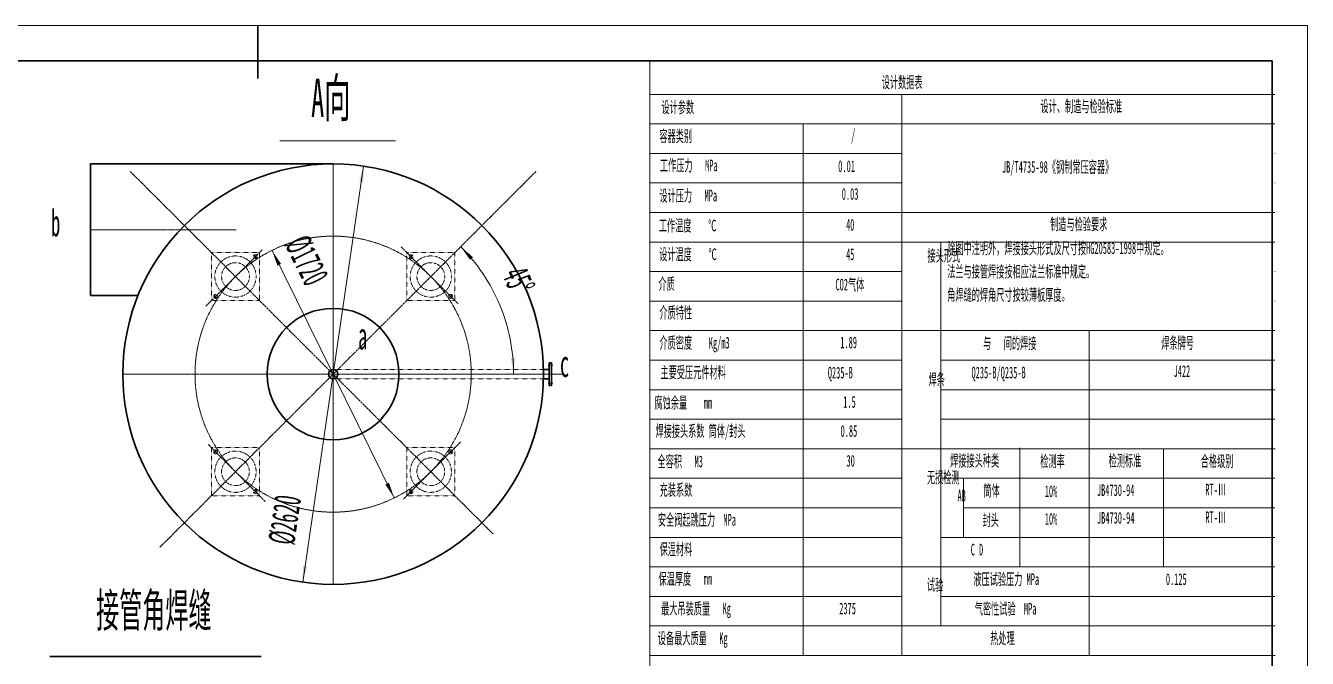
# Model space of a CAD drawing. Header units: millimetres. Extents: x -6534 to 6534, y -5345 to 4620.
# Drawn here: x -1446 to 6534, y 677 to 4620 of the extents above; entities that cross this region are included whole.
import ezdxf

# ---------------------------------------------------------------- set-up
doc = ezdxf.new("R2010")
doc.units = ezdxf.units.MM
doc.linetypes.add('点画线', pattern=[18, 12, -2, 2, -2])
doc.linetypes.add('虚线', pattern=[2, 1, -1])
doc.layers.get('0').update_dxf_attribs({"lineweight": 35})
for name, color, linetype, lineweight in [('EB0', 7, 'Continuous', 35), ('中心线层', 1, '点画线', 18), ('尺寸线层', 3, 'Continuous', 18), ('细实线层', 7, 'Continuous', 18), ('虚线层', 6, '虚线', 18)]:
    doc.layers.add(name, color=color, linetype=linetype, lineweight=lineweight)
doc.styles.add('标准', font='', dxfattribs={"width": 0.5})
doc.styles.get('标准').set_extended_font_data('宋体')
doc.dimstyles.new('标准', dxfattribs={"dimscale": 330, "dimtxt": 4.789648, "dimasz": 4, "dimexe": 2, "dimexo": 0, "dimgap": 1.419876, "dimtad": 1, "dimdec": 1, "dimdsep": 46, "dimtxsty": '标准', "dimblk": '_CAXARROW', "dimcen": 0, "dimdle": 6, "dimazin": 2, "dimtfac": 0.707107, "dimtdec": 3, "dimtofl": 0, "dimtmove": 0, "dimatfit": 3, "dimfxl": 0, "dimfrac": 2, "dimtolj": 1, "dimtzin": 0, "dimlwd": 18, "dimarcsym": 0})

# ---------------------------------------------------------------- blocks, each defined once
blk = doc.blocks.new('*X2')
at = {"layer": 'EB0', "color": 0, "linetype": 'Continuous', "lineweight": 18}
for p, q in [((-12848, 9020), (220, 9020)), ((220, 9020), (220, -220))]:
    blk.add_line(p, q, dxfattribs=at)
at = {"layer": 'EB0', "color": 0, "linetype": 'Continuous', "lineweight": 35}
for p, q in [((-6314, 9020), (-6314, 8690)), ((0, 8800), (-12628, 8800)), ((0, 0), (0, 8800))]:
    blk.add_line(p, q, dxfattribs=at)
blk = doc.blocks.new('*X52')
at = {"layer": '尺寸线层', "linetype": 'Continuous', "lineweight": 18}
for points in [[(657.7, 3744.4), (655.6, 3643.7), (630.9, 3647.3)], [(278.8, 1152), (305.7, 1249.1), (280.9, 1252.7)]]:
    blk.add_hatch(color=0, dxfattribs=at).paths.add_polyline_path(points, flags=0)
at = {"layer": '尺寸线层', "color": 0, "linetype": 'Continuous', "lineweight": 18}
blk.add_line((278.8, 1152), (657.7, 3744.4), dxfattribs=at)
at = {"layer": '尺寸线层', "color": 0, "linetype": 'Continuous', "lineweight": 18, "insert": (63.5, 1401.7), "char_height": 163.283, "width": 351.307, "attachment_point": 1, "rotation": 81.68593, "line_spacing_factor": 1.15057, "style": '标准'}
blk.add_mtext('\\T1.001;%%C2620', dxfattribs=at)
blk = doc.blocks.new('_CAXARROW')
blk.add_hatch(color=0).paths.add_polyline_path([(0, 0), (-1, 0.125), (-1, -0.125)], flags=0)
blk = doc.blocks.new('*X53')
at = {"layer": '尺寸线层', "linetype": 'Continuous', "lineweight": 18}
for points in [[(88, 3219.6), (121, 3124.4), (143.4, 3135.4)], [(848.5, 1676.8), (793.1, 1761), (815.5, 1772.1)]]:
    blk.add_hatch(color=0, dxfattribs=at).paths.add_polyline_path(points, flags=0)
at = {"layer": '尺寸线层', "color": 0, "linetype": 'Continuous', "lineweight": 18}
blk.add_line((88, 3219.6), (848.5, 1676.8), dxfattribs=at)
at = {"layer": '尺寸线层', "color": 0, "linetype": 'Continuous', "lineweight": 18, "insert": (311, 3330.7), "char_height": 163.283, "width": 351.307, "attachment_point": 1, "rotation": 296.24202, "line_spacing_factor": 1.15057, "style": '标准'}
blk.add_mtext('\\T1.001;%%C1720', dxfattribs=at)
blk = doc.blocks.new('*X54')
at = {"layer": '尺寸线层', "linetype": 'Continuous', "lineweight": 18}
for points in [[(1262.6, 3242.5), (1339.6, 3176.8), (1320.4, 3160.7)], [(1591.6, 2448.2), (1599.6, 2549.2), (1574.7, 2547)]]:
    blk.add_hatch(color=0, dxfattribs=at).paths.add_polyline_path(points, flags=0)
at = {"layer": '尺寸线层', "color": 0, "linetype": 'Continuous', "lineweight": 18}
for start, end in [(22.5, 45), (0, 22.5)]:
    blk.add_arc((468.3, 2448.2), 1123.3, start, end, dxfattribs=at)
at = {"layer": '尺寸线层', "color": 0, "linetype": 'Continuous', "lineweight": 18, "insert": (1670.1, 3133.1), "char_height": 163.283, "width": 234.205, "attachment_point": 1, "rotation": 292.5, "line_spacing_factor": 1.15057, "style": '标准'}
blk.add_mtext('\\T1.001;45%%D', dxfattribs=at)
blk = doc.blocks.new('*X56')
at = {"layer": '尺寸线层', "linetype": 'Continuous', "lineweight": 18}
for points in [[(1310.3, -611), (1292.6, -469.9), (1327.9, -469.9)], [(1310.3, -731.7), (1292.6, -872.9), (1327.9, -872.9)]]:
    blk.add_hatch(color=0, dxfattribs=at).paths.add_polyline_path(points, flags=0)
at = {"layer": '尺寸线层', "color": 0, "linetype": 'Continuous', "lineweight": 18}
for p, q in [((1310.3, -259.8), (1310.3, -943.4)), ((551.2, -611), (1380.8, -611)), ((319.1, -731.7), (1380.8, -731.7))]:
    blk.add_line(p, q, dxfattribs=at)
at = {"layer": '尺寸线层', "color": 0, "linetype": 'Continuous', "lineweight": 18, "insert": (998.2, -367.1), "char_height": 202.76, "width": 145.838, "attachment_point": 1, "rotation": 90, "line_spacing_factor": 1.15057, "style": '标准'}
blk.add_mtext('\\T1.001;6', dxfattribs=at)

msp = doc.modelspace()

# ---------------------------------------------------------------- linework, layer by layer
at = {"layer": 'EB0', "linetype": 'Continuous', "lineweight": 35}
for p, q in [((-1041.74, 2938.21), (-1041.74, 3761.21)), ((468.26, 3758.21), (-1041.74, 3758.21)), ((-746.65, 2938.21), (-1041.74, 2938.21)), ((1812.26, 2518.21), (1828.26, 2518.21)), ((1812.26, 2378.21), (1812.26, 2518.21)), ((1812.26, 2378.21), (1828.26, 2378.21)), ((-1295.59, 688.06), (20.29, 688.06))]:
    msp.add_line(p, q, dxfattribs=at)
for radius in [1310, 410, 29.5]:
    msp.add_circle((468.26, 2448.21), radius, dxfattribs=at)
at = {"layer": '中心线层', "linetype": '点画线', "lineweight": 18}
for p, q in [((468.26, 1135.21), (468.26, 3761.21)), ((1463.71, 1452.76), (-795.29, 3711.76)), ((-610.49, 1369.46), (1731.81, 3711.76)), ((-136.19, 3348.21), (-1044.74, 3348.21)), ((-325.24, 2870.93), (29.44, 3225.61)), ((890.98, 3241.71), (1245.66, 2887.03)), ((-26.71, 3169.46), (-5.5, 3190.67)), ((-5.5, 3169.46), (-26.71, 3190.67)), ((942.02, 3190.67), (963.24, 3169.46)), ((942.02, 3169.46), (963.24, 3190.67)), ((-274.2, 2921.97), (-252.99, 2943.19)), ((-252.99, 2921.97), (-274.2, 2943.19)), ((1189.51, 2943.19), (1210.72, 2921.97)), ((1189.51, 2921.97), (1210.72, 2943.19)), ((1807.24, 2503.64), (1835.95, 2503.64)), ((-844.74, 2448.21), (1896.53, 2448.21)), ((1807.24, 2392.79), (1835.95, 2392.79)), ((45.54, 1654.71), (-309.14, 2009.39)), ((1261.76, 2025.49), (907.08, 1670.81)), ((-252.99, 1953.24), (-274.2, 1974.45)), ((-252.99, 1974.45), (-274.2, 1953.24)), ((1210.72, 1974.45), (1189.51, 1953.24)), ((1189.51, 1974.45), (1210.72, 1953.24)), ((-5.5, 1705.75), (-26.71, 1726.96)), ((-5.5, 1726.96), (-26.71, 1705.75)), ((963.24, 1726.96), (942.02, 1705.75)), ((942.02, 1726.96), (963.24, 1705.75))]:
    msp.add_line(p, q, dxfattribs=at)
msp.add_circle((468.26, 2448.21), 860, dxfattribs=at)
at = {"layer": '细实线层', "linetype": 'Continuous', "lineweight": 18}
for p, q in [((2439.48, -225.05), (2439.48, 4400)), ((2439.48, 4191.45), (6332.12, 4191.45)), ((4009.63, 4191.45), (4009.63, 695.05)), ((2439.48, 4007.42), (6332.12, 4007.42)), ((3394.06, 4007.42), (3394.06, 695.05)), ((135.68, 3901.89), (856.73, 3901.89)), ((2439.48, 3823.4), (4009.63, 3823.4)), ((6332.12, 3823.4), (6334.06, 3823.4)), ((2439.48, 3639.38), (4009.63, 3639.38)), ((6332.12, 3639.38), (6334.06, 3639.38)), ((2439.48, 3455.36), (6332.12, 3455.36)), ((2439.48, 3271.34), (6332.12, 3271.34)), ((4251.66, 3271.34), (4251.66, 879.07)), ((2439.48, 3087.32), (4009.63, 3087.32)), ((6332.12, 3087.32), (6334.06, 3087.32)), ((2439.48, 2903.3), (4009.63, 2903.3)), ((6332.12, 2903.3), (6334.06, 2903.3)), ((2439.48, 2719.28), (6332.12, 2719.28)), ((5175.55, 2719.28), (5175.55, 695.05)), ((2439.48, 2535.26), (4009.63, 2535.26)), ((4251.66, 2535.26), (6332.12, 2535.26)), ((2439.48, 2351.24), (4009.63, 2351.24)), ((4251.66, 2351.24), (6334.06, 2351.24)), ((2439.48, 2167.22), (4009.63, 2167.22)), ((4251.66, 2167.22), (6332.12, 2167.22)), ((2439.48, 1983.2), (6334.06, 1983.2)), ((4742.89, 1988.08), (4742.89, 1247.11)), ((5637.49, 1983.2), (5637.49, 1247.11)), ((2439.48, 1799.18), (4009.63, 1799.18)), ((4251.66, 1799.18), (6332.12, 1799.18)), ((4393.74, 1799.18), (4393.74, 1431.14)), ((2439.48, 1615.16), (4009.63, 1615.16)), ((4393.74, 1615.16), (6332.12, 1615.16)), ((2439.48, 1431.14), (4009.63, 1431.14)), ((4251.66, 1431.14), (6332.12, 1431.14)), ((2439.48, 1247.11), (6332.12, 1247.11)), ((2439.48, 1063.09), (4009.63, 1063.09)), ((4251.66, 1063.09), (6332.12, 1063.09)), ((2439.48, 879.07), (6334.06, 879.07)), ((2439.48, 695.05), (6334.06, 695.05))]:
    msp.add_line(p, q, dxfattribs=at)
at = {"layer": '虚线层', "linetype": '虚线', "lineweight": 18}
for p, q in [((-289.85, 3206.32), (-289.85, 2906.32)), ((10.15, 3206.32), (-289.85, 3206.32)), ((10.15, 2906.32), (10.15, 3206.32)), ((1226.37, 3206.32), (926.37, 3206.32)), ((926.37, 3206.32), (926.37, 2906.32)), ((1226.37, 2906.32), (1226.37, 3206.32)), ((-289.85, 2906.32), (10.15, 2906.32)), ((926.37, 2906.32), (1226.37, 2906.32)), ((-844.74, 2477.71), (-841.41, 2477.71)), ((468.26, 2477.71), (1777.93, 2477.71)), ((-844.74, 2418.71), (-841.41, 2418.71)), ((468.26, 2418.71), (1777.93, 2418.71)), ((10.15, 1990.1), (-289.85, 1990.1)), ((-289.85, 1990.1), (-289.85, 1690.1)), ((10.15, 1690.1), (10.15, 1990.1)), ((1226.37, 1990.1), (926.37, 1990.1)), ((926.37, 1990.1), (926.37, 1690.1)), ((1226.37, 1690.1), (1226.37, 1990.1)), ((-289.85, 1690.1), (10.15, 1690.1)), ((926.37, 1690.1), (1226.37, 1690.1))]:
    msp.add_line(p, q, dxfattribs=at)
at = {"layer": '虚线层', "color": 0, "linetype": 'Continuous', "lineweight": 35}
for p, q in [((1777.93, 2477.71), (1812.26, 2477.71)), ((1828.26, 2378.21), (1828.26, 2518.21)), ((1777.93, 2418.71), (1812.26, 2418.71))]:
    msp.add_line(p, q, dxfattribs=at)
at = {"layer": '虚线层', "linetype": '虚线', "lineweight": 18}
for centre, radius in [((-139.85, 3056.32), 128.5), ((-139.85, 3056.32), 86.5), ((-16.11, 3180.07), 12), ((952.63, 3180.07), 12), ((1076.37, 3056.32), 128.5), ((1076.37, 3056.32), 86.5), ((-263.59, 2932.58), 12), ((1200.12, 2932.58), 12), ((-263.59, 1963.84), 12), ((-139.85, 1840.1), 128.5), ((-139.85, 1840.1), 86.5), ((1076.37, 1840.1), 128.5), ((1076.37, 1840.1), 86.5), ((1200.12, 1963.84), 12), ((-16.11, 1716.36), 12), ((952.63, 1716.36), 12)]:
    msp.add_circle(centre, radius, dxfattribs=at)

# ---------------------------------------------------------------- block references
at = {"layer": 'EB0', "linetype": 'Continuous', "lineweight": 35}
msp.add_blockref('*X2', (6314, -4400), dxfattribs=at)

# ---------------------------------------------------------------- texts
at = {"layer": '尺寸线层', "linetype": 'Continuous', "lineweight": 18, "attachment_point": 1, "line_spacing_factor": 1.15057, "style": '标准'}
for s, insert, char_height, width in [('\\T1.001;A向', (331.15, 4290.11), 239.482, 257.625), ('\\T1.001;设计数据表', (3883.87, 4303.26), 72.5844, 259.9741), ('\\T1.001;设计参数', (2512.51, 4147.56), 72.5844, 207.9944), ('\\T1.001;设计、制造与检验标准', (4872.31, 4153.65), 72.5844, 519.8725), ('\\T1.001;容器类别', (2499.52, 3968.36), 72.5844, 207.9944), ('\\T1.001;/', (3693.42, 3974.87), 72.584, 52.207), ('\\T1.001;工作压力   MPa', (2502.76, 3785.54), 72.5844, 364.1608), ('\\T1.001;0.01', (3613.11, 3780.33), 72.5804, 104.181), ('\\T1.001;JB/T4735-98《钢制常压容器》', (4632.71, 3775.6), 72.5804, 702.1799), ('\\T1.001;设计压力   MPa', (2499.48, 3597.04), 72.5844, 364.1608), ('\\T1.001;0.03', (3634.98, 3607.67), 72.5804, 104.181), ('\\T1.001;b', (-1287.51, 3474.22), 167.638, 120.575), ('\\T1.001;工作温度    ℃', (2496.25, 3410.96), 72.5844, 364.085), ('\\T1.001;40', (3662.81, 3416.1), 73.761, 105.952), ('\\T1.001;制造与检验要求', (4932.36, 3419.18), 72.5844, 363.9335), ('\\T1.001;除图中注明外，焊接接头形式及尺寸按HG20583-1998中规定。', (4291.66, 3269.58), 72.5844, 1403.9815), ('\\T1.001;设计温度    ℃', (2498.36, 3231.66), 72.5844, 364.085), ('\\T1.001;45', (3662.81, 3232.08), 73.761, 105.952), ('\\T1.001;接头形式', (4168.83, 3223.15), 72.5844, 207.9944), ('\\T1.001;法兰与接管焊接按相应法兰标准中规定。', (4291.66, 3124.25), 72.5844, 935.7098), ('\\T1.001;介质', (2494.05, 3047.18), 72.584, 104.0351), ('\\T1.001;CO2气体', (3595.78, 3042.61), 72.5804, 182.1084), ('\\T1.001;角焊缝的焊角尺寸按较薄板厚度。', (4291.66, 2978.92), 72.5844, 779.7708), ('\\T1.001;介质特性', (2499.93, 2868.09), 72.5844, 207.9944), ('\\T1.001;a', (623.74, 2770.25), 167.638, 120.575), ('\\T1.001;介质密度    Kg/m3', (2499.93, 2680.36), 72.5844, 442.2439), ('\\T1.001;1.89', (3626.07, 2681.85), 72.5804, 104.181), ('\\T1.001;   与   间的焊接', (4437.02, 2678.05), 72.5844, 416.1404), ('\\T1.001;焊条牌号', (5624.61, 2679.68), 72.5844, 207.9944), ('\\T1.001;c', (1880.64, 2597.85), 167.638, 120.575), ('\\T1.001;主要受压元件材料', (2506.37, 2495.85), 72.5844, 415.9131), ('\\T1.001;Q235-B  ', (3548.16, 2493.75), 72.5803, 208.286), ('\\T1.001;Q235-B/Q235-B', (4442.92, 2494.43), 72.5844, 338.4361), ('\\T1.001;J422', (5700.69, 2503.37), 72.5803, 104.1809), ('\\T1.001;焊条', (4175.23, 2451.02), 72.584, 104.0351), ('\\T1.001;腐蚀余量    mm', (2468.8, 2306.47), 72.5844, 364.1608), ('\\T1.001;1.5', (3644.48, 2311.05), 72.5844, 78.1589), ('\\T1.001;焊接接头系数 筒体/封头', (2475.27, 2130.56), 72.5844, 571.9279), ('\\T1.001;0.85', (3627.7, 2130.49), 72.5844, 104.1867), ('\\T1.001;全容积   M3', (2488.13, 1940.58), 72.5844, 286.1534), ('\\T1.001;30', (3664.5, 1944.53), 72.58, 104.2568), ('\\T1.001;焊接接头种类', (4309.9, 1945.73), 72.5844, 311.9538), ('\\T1.001;检测率', (4870.89, 1942.47), 72.5844, 156.0148), ('\\T1.001;检测标准', (5296.65, 1945.73), 72.5844, 207.9944), ('\\T1.001;合格级别', (5870.38, 1942.76), 72.5844, 207.9944), ('\\T1.001;无损检测', (4165.63, 1841.71), 72.5844, 207.9944), ('\\T1.001;充装系数', (2501.06, 1763.53), 72.5844, 207.9944), ('\\T1.001;筒体', (4516.75, 1758.38), 72.584, 104.0351), ('\\T1.001;JB4730-94', (5223.91, 1761.64), 72.5844, 234.3253), ('\\T1.001;RT-Ⅲ', (5898.76, 1764.9), 72.5844, 130.1386), ('\\T1.001;AB', (4355.65, 1727.51), 72.584, 104.2624), ('\\T1.001;10%', (4898.97, 1755.12), 72.5804, 78.1547), ('\\T1.001;安全阀起跳压力  MPa', (2490.27, 1576.77), 72.5844, 494.0721), ('\\T1.001;封头', (4511.68, 1575.22), 72.584, 104.0351), ('\\T1.001;10%', (4899.13, 1582.56), 72.5804, 78.1547), ('\\T1.001;JB4730-94', (5224.08, 1589.08), 72.5844, 234.3253), ('\\T1.001;RT-Ⅲ', (5898.93, 1592.34), 72.5844, 130.1386), ('\\T1.001;保温材料', (2501.06, 1393.25), 72.5844, 207.9944), ('\\T1.001;C D', (4437.77, 1391.03), 72.5844, 78.1589), ('\\T1.001;保温厚度   mm', (2494.03, 1209.19), 72.5844, 338.133), ('\\T1.001;液压试验压力 MPa', (4454.55, 1207.01), 72.5844, 416.0647), ('\\T1.001;0.125', (5653.1, 1207.01), 72.5844, 130.2144), ('\\T1.001;试验', (4165.26, 1172.09), 72.584, 104.0351), ('\\T1.001;接管角焊缝', (-1007.86, 1083), 210.7445, 754.82), ('\\T1.001;最大吊装质量   Kg', (2510.19, 1024.03), 72.5844, 442.0924), ('\\T1.001;2375', (3619.36, 1024.4), 72.5803, 104.1809), ('\\T1.001;气密性试验  MPa', (4463.2, 1022.99), 72.5844, 390.1127), ('\\T1.001;设备最大质量   Kg', (2489.69, 838.85), 72.5844, 442.0924), ('\\T1.001;热处理', (4559.93, 838.97), 72.5844, 156.0148)]:
    msp.add_mtext(s, dxfattribs=dict(at, insert=insert, char_height=char_height, width=width))

# ---------------------------------------------------------------- dimensions: what is measured, and where the dimension line sits
at = {"layer": '尺寸线层', "linetype": '点画线', "lineweight": 18}
dim = msp.add_angular_dim_2l(base=(1506.06, 2878.08), line1=((-844.74, 2448.21), (1781.26, 2448.21)), line2=((-610.49, 1369.46), (1731.81, 3711.76)), text='45%%D', dimstyle='标准', override={"dimtxt": 0.494798, "dimtad": 1, "dimtih": 0, "dimtoh": 0, "dimsah": 1, "dimtix": 1, "dimtfill": 1}, dxfattribs=at)
dim.commit()
dim.dimension.update_dxf_attribs({"geometry": '*X54', "text_midpoint": (1628.37, 2928.74)})
at = {"layer": '尺寸线层', "linetype": '虚线', "lineweight": 18}
for p1, p2, text, picture, middle in [((860.36, 3698.16), (76.16, 1198.27), '%%C2620', '*X52', (217.78, 1649.73)), ((671.41, 1612.55), (265.12, 3283.87), '%%C1720', '*X53', (324.67, 3038.9))]:
    dim = msp.add_diameter_dim_2p(p1=p1, p2=p2, text=text, dimstyle='标准', override={"dimtxt": 0.494798, "dimpost": '%%C<>', "dimsah": 1, "dimtmove": 2, "dimtfill": 1}, dxfattribs=at)
    dim.commit()
    dim.dimension.update_dxf_attribs({"geometry": picture, "text_midpoint": middle, "dimtype": 163})
at = {"layer": '尺寸线层', "linetype": 'Continuous', "lineweight": 35}
dim = msp.add_linear_dim(base=(1143.22, -731.75), p1=(551.2, -610.99), p2=(319.05, -731.75), angle=90, text='6', dimstyle='标准', override={"dimtxt": 0.614427, "dimsah": 1, "dimtfill": 1}, dxfattribs=at)
dim.commit()
dim.dimension.update_dxf_attribs({"geometry": '*X56', "text_midpoint": (936.97, 1369.11)})

doc.saveas('drawing.dxf')
